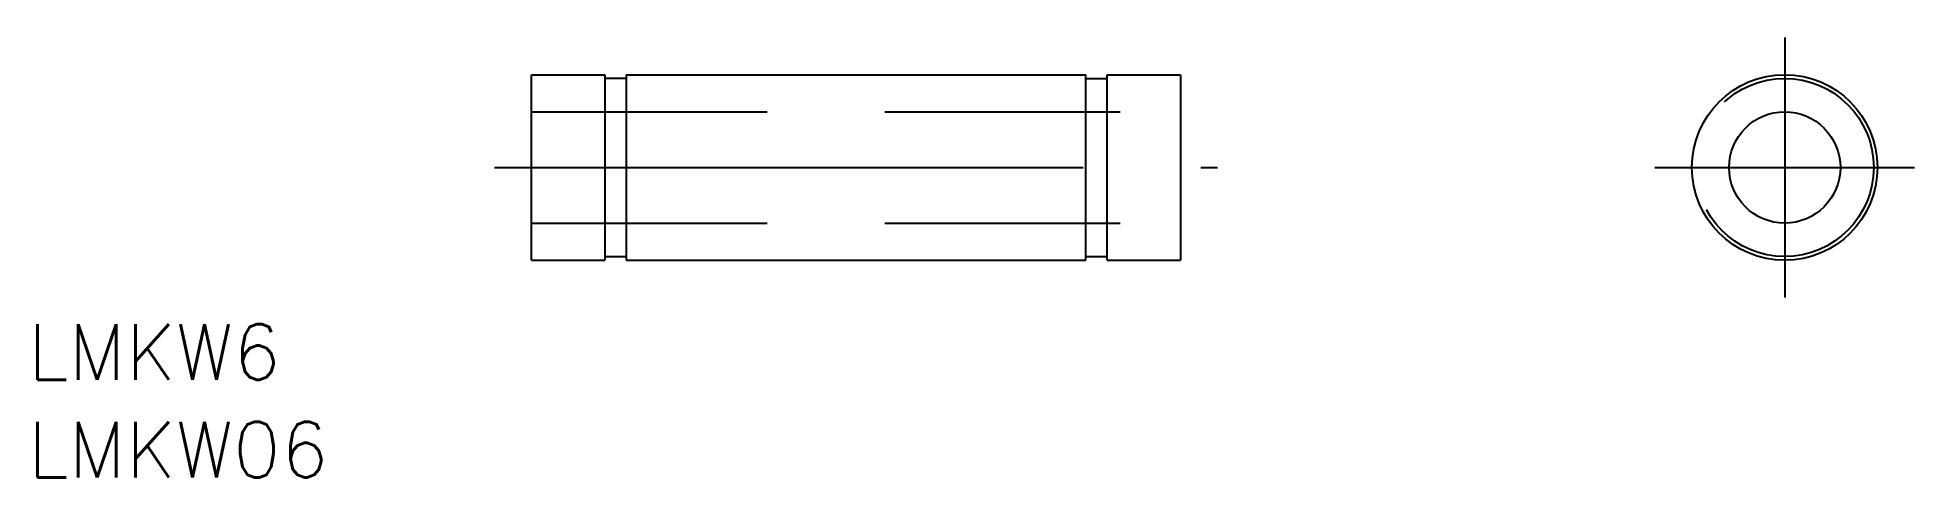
# Model space of a CAD drawing. Extents: x -27 to 75, y -17 to 7.
import ezdxf

# ---------------------------------------------------------------- set-up
doc = ezdxf.new("R2010")
doc.units = 0
doc.linetypes.add('CENTER', pattern=[50.8, 31.75, -6.35, 6.35, -6.35])
doc.linetypes.add('DASHED', pattern=[19.05, 12.7, -6.35])
doc.layers.get('0').update_dxf_attribs({"linetype": 'CONTINUOUS'})
doc.layers.add('CENTER', color=1, linetype='CENTER')
doc.styles.get("Standard").update_dxf_attribs({"font": 'txt.shx', "height": 3, "bigfont": 'bigfont.shx'})

msp = doc.modelspace()

# ---------------------------------------------------------------- linework, layer by layer
at = {"color": 7, "linetype": 'CONTINUOUS'}
for p, q in [((0, -5), (0, 5)), ((0, 5), (3.95, 5)), ((3.95, 5), (3.95, -5)), ((5.1, 4.8), (3.95, 4.8)), ((5.1, 5), (5.1, -5)), ((5.1, 5), (29.9, 5)), ((29.9, -5), (29.9, 5)), ((29.9, 4.8), (31.05, 4.8)), ((31.05, -5), (31.05, 5)), ((31.05, 5), (35, 5)), ((35, 5), (35, -5)), ((0, -5), (3.95, -5)), ((3.95, -4.8), (5.1, -4.8)), ((5.1, -5), (29.9, -5)), ((29.9, -4.8), (31.05, -4.8)), ((31.05, -5), (35, -5))]:
    msp.add_line(p, q, dxfattribs=at)
at = {"color": 3, "linetype": 'DASHED'}
for p, q in [((0, 3), (35, 3)), ((0, -3), (35, -3))]:
    msp.add_line(p, q, dxfattribs=at)
at = {"color": 7, "linetype": 'CONTINUOUS'}
for radius in [5, 3]:
    msp.add_circle((67.58, 0), radius, dxfattribs=at)
at = {"color": 3, "linetype": 'DASHED'}
msp.add_circle((67.58, 0), 4.8, dxfattribs=at)
at = {"layer": 'CENTER', "color": 1, "linetype": 'CENTER'}
for p, q in [((67.58, 7), (67.58, -7)), ((-2, 0), (37, 0)), ((60.58, 0), (74.58, 0))]:
    msp.add_line(p, q, dxfattribs=at)

# ---------------------------------------------------------------- texts
at = {"color": 7, "linetype": 'CONTINUOUS'}
for s, p in [('LMKW6', (-27.15, -11.45)), ('LMKW06', (-27.15, -16.7))]:
    msp.add_text(s, height=3, dxfattribs=at).set_placement(p)

doc.saveas('drawing.dxf')
